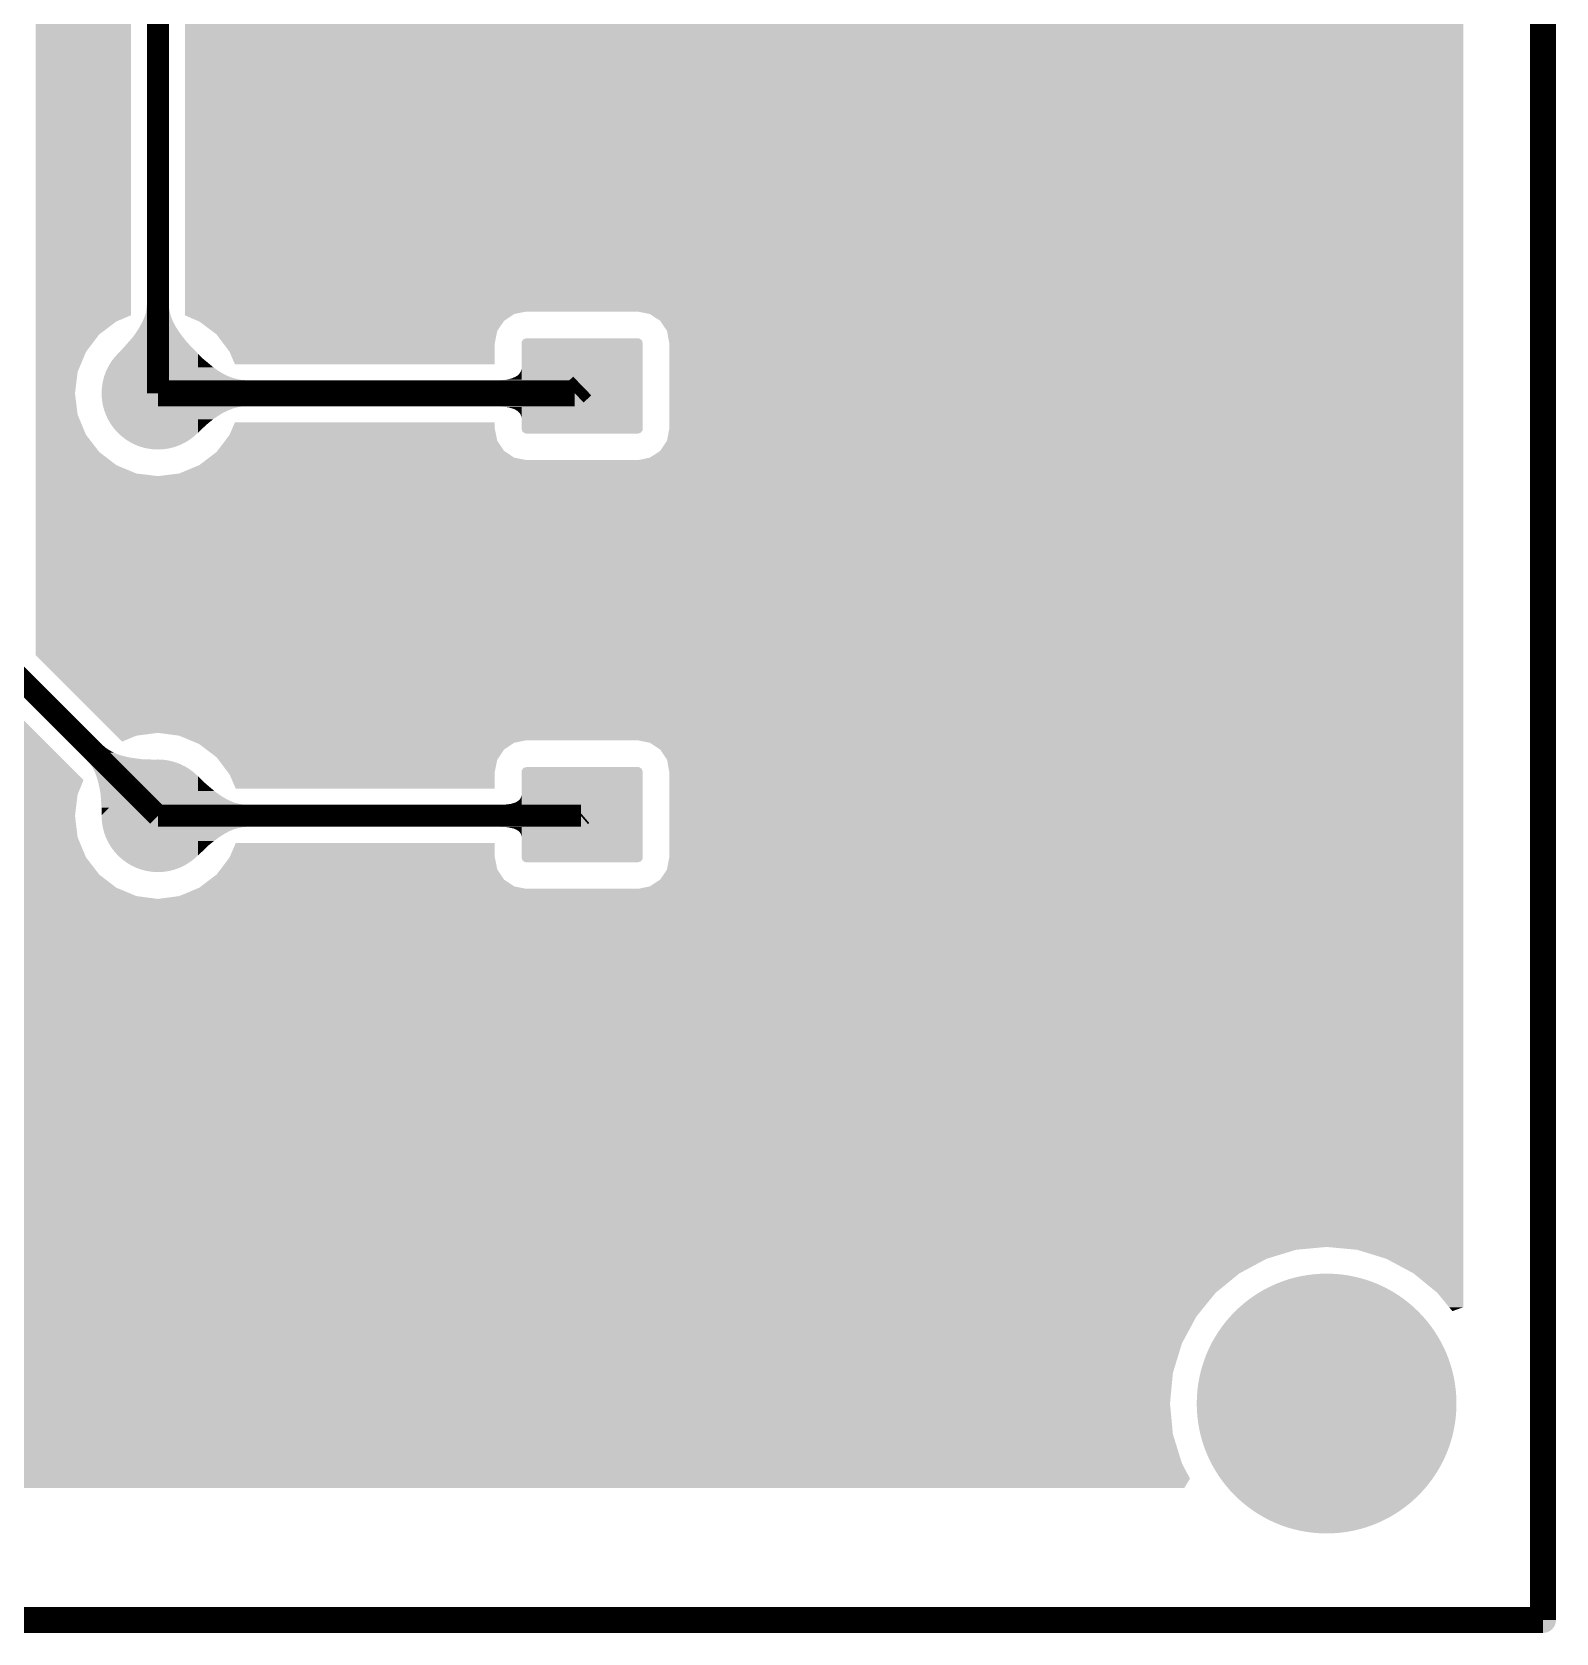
# Model space of a CAD drawing. Header units: millimetres. Extents: x 0 to 139, y 0 to 93.
# Drawn here: x 98.5 to 139.24, y -0.35 to 42.45 of the extents above; entities that cross this region are included whole.
import ezdxf

# ---------------------------------------------------------------- set-up
doc = ezdxf.new("R2010")
doc.units = ezdxf.units.MM
doc.header["$MEASUREMENT"] = 0
doc.layers.get('0').update_dxf_attribs({"linetype": 'CONTINUOUS', "lineweight": 0})
for name, color, linetype, lineweight in [('PCB_KUR_GKO', 130, 'CONTINUOUS', 0), ('PCB_KUR_GTL', 30, 'CONTINUOUS', 0), ('PCB_KUR_GTP', 254, 'CONTINUOUS', 0), ('PCB_KUR_TXT', 254, 'CONTINUOUS', 0)]:
    doc.layers.add(name, color=color, linetype=linetype, lineweight=lineweight)

# ---------------------------------------------------------------- blocks, each defined once
blk = doc.blocks.new('ROUND_3')
h = blk.add_hatch(color=256)
edge = h.paths.add_edge_path(flags=0)
edge.add_arc((0, 0), 0.0059, 0, 360)
blk = doc.blocks.new('CUSTOM_56')
for points in [[(-0.02755, 0.0195), (-0.02742, 0.02023), (0.02755, 0.0195), (0.02732, 0.02023)], [(-0.02755, -0.0195), (-0.02755, 0.0195), (0.02755, -0.0195), (0.02755, 0.0195)], [(-0.02742, 0.02023), (-0.02704, 0.02074), (0.02732, 0.02023), (0.02716, 0.02074)], [(-0.02704, 0.02074), (-0.02664, 0.02126), (0.02716, 0.02074), (0.02647, 0.02126)], [(-0.02664, 0.02126), (-0.0258, 0.02152), (0.02647, 0.02126), (0.02613, 0.02152)], [(-0.0258, 0.02152), (-0.0254, 0.02165), (0.02613, 0.02152), (0.0254, 0.02165)], [(-0.02732, -0.02023), (-0.02755, -0.0195), (0.02742, -0.02023), (0.02755, -0.0195)], [(-0.02716, -0.02074), (-0.02732, -0.02023), (0.02704, -0.02074), (0.02742, -0.02023)], [(-0.02647, -0.02126), (-0.02716, -0.02074), (0.02664, -0.02126), (0.02704, -0.02074)], [(-0.02613, -0.02152), (-0.02647, -0.02126), (0.0258, -0.02152), (0.02664, -0.02126)], [(-0.0254, -0.02165), (-0.02613, -0.02152), (0.0254, -0.02165), (0.0258, -0.02152)]]:
    blk.add_solid(points)
blk = doc.blocks.new('ROUND_9')
h = blk.add_hatch(color=256)
edge = h.paths.add_edge_path(flags=0)
edge.add_arc((0, 0), 0.0256, 0, 360)
blk = doc.blocks.new('ROUND_12')
h = blk.add_hatch(color=256)
edge = h.paths.add_edge_path(flags=0)
edge.add_arc((0, 0), 0.05905, 0, 360)
blk = doc.blocks.new('ROUND_8')
h = blk.add_hatch(color=256)
edge = h.paths.add_edge_path(flags=0)
edge.add_arc((0, 0), 0.005, 0, 360)
blk = doc.blocks.new('ROUND_79')
h = blk.add_hatch(color=256)
edge = h.paths.add_edge_path(flags=0)
edge.add_arc((0, 0), 0.01575, 0, 360)

msp = doc.modelspace()

# ---------------------------------------------------------------- linework, layer by layer
at = {"layer": 'PCB_KUR_GKO', "lineweight": 211, "const_width": 0.694}
for points in [[(138.898, 0), (138.898, 92.598)], [(0, 0), (138.898, 0)]]:
    msp.add_lwpolyline(points, dxfattribs=at)
at = {"layer": 'PCB_KUR_GTL', "lineweight": 211}
for points, const_width in [([(101.865, 32.793), (101.865, 58.247)], 0.588), ([(101.865, 32.793), (113.008, 32.793)], 0.694), ([(113.008, 32.793), (113.208, 32.987)], 0.694), ([(97.867, 25.49), (101.865, 21.497)], 0.588), ([(101.865, 21.497), (113.173, 21.497)], 0.588), ([(113.173, 21.497), (113.208, 21.527)], 0.588)]:
    msp.add_lwpolyline(points, dxfattribs=dict(at, const_width=const_width))
at = {"layer": 'PCB_KUR_GTL'}
for points in [[(98.596, 34.874), (98.596, 57.947), (101.142, 34.874), (101.142, 57.947)], [(102.589, 34.974), (102.589, 42.783), (136.769, 34.974), (136.769, 42.783)], [(101.56, 35.057), (101.571, 35.168), (102.165, 35.057), (102.159, 35.168)], [(98.596, 34.71), (98.596, 34.874), (100.754, 34.71), (101.142, 34.874)], [(98.596, 34.363), (98.596, 34.71), (100.295, 34.363), (100.754, 34.71)], [(101.377, 34.563), (101.448, 34.692), (102.347, 34.563), (102.277, 34.692)], [(101.448, 34.692), (101.501, 34.816), (102.277, 34.692), (102.224, 34.816)], [(101.501, 34.816), (101.542, 34.939), (102.224, 34.816), (102.189, 34.939)], [(101.542, 34.939), (101.56, 35.057), (102.189, 34.939), (102.165, 35.057)], [(102.589, 34.91), (102.589, 34.974), (111.391, 34.91), (111.714, 34.974)], [(102.589, 34.874), (102.589, 34.91), (111.339, 34.874), (111.391, 34.91)], [(102.93, 34.727), (102.589, 34.874), (111.12, 34.727), (111.339, 34.874)], [(102.971, 34.71), (102.93, 34.727), (111.109, 34.71), (111.12, 34.727)], [(103.309, 34.457), (102.971, 34.71), (110.938, 34.457), (111.109, 34.71)], [(115.019, 34.91), (114.701, 34.974), (136.769, 34.91), (136.769, 34.974)], [(115.295, 34.727), (115.019, 34.91), (136.769, 34.727), (136.769, 34.91)], [(115.478, 34.457), (115.295, 34.727), (136.769, 34.457), (136.769, 34.727)], [(98.596, 33.898), (98.596, 34.363), (99.943, 33.898), (100.295, 34.363)], [(101.077, 34.157), (101.201, 34.298), (102.641, 34.157), (102.53, 34.298)], [(101.201, 34.298), (101.295, 34.433), (102.53, 34.298), (102.43, 34.433)], [(101.295, 34.433), (101.377, 34.563), (102.43, 34.433), (102.347, 34.563)], [(103.435, 34.363), (103.309, 34.457), (110.919, 34.363), (110.938, 34.457)], [(103.607, 34.133), (103.435, 34.363), (110.873, 34.133), (110.919, 34.363)], [(115.536, 34.133), (115.478, 34.457), (136.769, 34.133), (136.769, 34.457)], [(98.596, 33.363), (98.596, 33.898), (99.719, 33.363), (99.943, 33.898)], [(100.813, 33.869), (100.954, 34.016), (102.918, 33.869), (102.777, 34.016)], [(100.954, 34.016), (101.077, 34.157), (102.777, 34.016), (102.641, 34.157)], [(102.941, 33.71), (102.941, 33.845), (103.077, 33.71), (102.941, 33.845)], [(103.782, 33.898), (103.607, 34.133), (110.873, 33.898), (110.873, 34.133)], [(103.923, 33.569), (103.782, 33.898), (110.873, 33.569), (110.873, 33.898)], [(115.536, 31.84), (115.536, 34.133), (136.769, 31.84), (136.769, 34.133)], [(102.941, 33.487), (102.941, 33.71), (103.347, 33.487), (103.077, 33.71)], [(102.941, 33.393), (102.941, 33.487), (103.476, 33.393), (103.347, 33.487)], [(102.941, 33.316), (102.941, 33.393), (103.606, 33.316), (103.476, 33.393)], [(111.561, 33.363), (111.585, 33.422), (111.591, 33.363), (111.591, 33.422)], [(111.585, 33.422), (111.591, 33.482), (111.591, 33.422), (111.591, 33.482)], [(98.596, 32.793), (98.596, 33.363), (99.649, 32.793), (99.719, 33.363)], [(102.941, 33.251), (102.941, 33.316), (103.735, 33.251), (103.606, 33.316)], [(102.941, 33.204), (102.941, 33.251), (103.864, 33.204), (103.735, 33.251)], [(102.941, 33.169), (102.941, 33.204), (103.988, 33.169), (103.864, 33.204)], [(102.941, 33.146), (102.941, 33.169), (104.111, 33.146), (103.988, 33.169)], [(102.941, 33.14), (102.941, 33.146), (104.229, 33.14), (104.111, 33.146)], [(102.941, 32.446), (102.941, 33.14), (104.229, 32.446), (104.229, 33.14)], [(110.891, 32.446), (110.891, 33.14), (111.591, 32.446), (111.591, 33.14)], [(111.02, 33.14), (111.144, 33.151), (111.591, 33.14), (111.591, 33.151)], [(111.144, 33.151), (111.25, 33.169), (111.591, 33.151), (111.591, 33.169)], [(111.25, 33.169), (111.338, 33.193), (111.591, 33.169), (111.591, 33.193)], [(111.338, 33.193), (111.414, 33.228), (111.591, 33.193), (111.591, 33.228)], [(111.414, 33.228), (111.479, 33.263), (111.591, 33.228), (111.591, 33.263)], [(111.479, 33.263), (111.526, 33.31), (111.591, 33.263), (111.591, 33.31)], [(111.526, 33.31), (111.561, 33.363), (111.591, 33.31), (111.591, 33.363)], [(98.596, 32.217), (98.596, 32.793), (99.719, 32.217), (99.649, 32.793)], [(98.596, 31.681), (98.596, 32.217), (99.943, 31.681), (99.719, 32.217)], [(102.941, 32.44), (102.941, 32.446), (104.111, 32.44), (104.229, 32.446)], [(102.941, 32.416), (102.941, 32.44), (103.988, 32.416), (104.111, 32.44)], [(102.941, 32.381), (102.941, 32.416), (103.864, 32.381), (103.988, 32.416)], [(102.941, 32.328), (102.941, 32.381), (103.735, 32.328), (103.864, 32.381)], [(102.941, 32.269), (102.941, 32.328), (103.606, 32.269), (103.735, 32.328)], [(102.941, 32.187), (102.941, 32.269), (103.476, 32.187), (103.606, 32.269)], [(102.941, 32.099), (102.941, 32.187), (103.347, 32.099), (103.476, 32.187)], [(102.941, 31.993), (102.941, 32.099), (103.212, 31.993), (103.347, 32.099)], [(111.02, 32.44), (110.891, 32.446), (111.591, 32.44), (111.591, 32.446)], [(111.144, 32.428), (111.02, 32.44), (111.591, 32.428), (111.591, 32.44)], [(111.25, 32.411), (111.144, 32.428), (111.591, 32.411), (111.591, 32.428)], [(111.338, 32.387), (111.25, 32.411), (111.591, 32.387), (111.591, 32.411)], [(111.414, 32.358), (111.338, 32.387), (111.591, 32.358), (111.591, 32.387)], [(111.479, 32.317), (111.414, 32.358), (111.591, 32.317), (111.591, 32.358)], [(111.526, 32.275), (111.479, 32.317), (111.591, 32.275), (111.591, 32.317)], [(111.561, 32.222), (111.526, 32.275), (111.591, 32.222), (111.591, 32.275)], [(111.585, 32.164), (111.561, 32.222), (111.591, 32.164), (111.591, 32.222)], [(111.591, 32.104), (111.585, 32.164), (111.591, 32.104), (111.591, 32.164)], [(98.596, 31.223), (98.596, 31.681), (100.295, 31.223), (99.943, 31.681)], [(102.941, 31.87), (102.941, 31.993), (103.077, 31.87), (103.212, 31.993)], [(102.941, 31.74), (102.941, 31.87), (102.941, 31.74), (103.077, 31.87)], [(103.662, 31.523), (103.782, 31.681), (110.938, 31.523), (110.906, 31.681)], [(103.782, 31.681), (103.85, 31.84), (110.906, 31.681), (110.873, 31.84)], [(103.85, 31.84), (103.923, 32.011), (110.873, 31.84), (110.873, 32.011)], [(115.477, 31.523), (115.536, 31.84), (136.769, 31.523), (136.769, 31.84)], [(103.435, 31.223), (103.457, 31.252), (111.164, 31.223), (111.12, 31.252)], [(103.457, 31.252), (103.662, 31.523), (111.12, 31.252), (110.938, 31.523)], [(115.019, 31.07), (115.295, 31.252), (136.769, 31.07), (136.769, 31.252)], [(115.295, 31.252), (115.477, 31.523), (136.769, 31.252), (136.769, 31.523)], [(98.596, 30.87), (98.596, 31.223), (100.754, 30.87), (100.295, 31.223)], [(98.596, 30.647), (98.596, 30.87), (101.289, 30.647), (100.754, 30.87)], [(102.436, 30.647), (102.971, 30.87), (136.769, 30.647), (136.769, 30.87)], [(102.971, 30.87), (103.149, 31.005), (136.769, 30.87), (136.769, 31.005)], [(103.149, 31.005), (103.234, 31.07), (111.714, 31.005), (111.391, 31.07)], [(103.234, 31.07), (103.435, 31.223), (111.391, 31.07), (111.164, 31.223)], [(114.701, 31.005), (115.019, 31.07), (136.769, 31.005), (136.769, 31.07)], [(98.596, 30.576), (98.596, 30.647), (101.865, 30.576), (101.289, 30.647)], [(98.596, 25.79), (98.596, 30.576), (136.769, 25.79), (136.769, 30.576)], [(101.865, 30.576), (102.436, 30.647), (136.769, 30.576), (136.769, 30.647)], [(100.672, 23.714), (98.596, 25.79), (136.769, 23.714), (136.769, 25.79)], [(91.393, 22.456), (91.393, 24.978), (99.878, 22.456), (97.355, 24.978)], [(100.748, 23.638), (100.672, 23.714), (101.289, 23.638), (101.865, 23.714)], [(100.907, 23.479), (100.748, 23.638), (100.907, 23.479), (101.289, 23.638)], [(102.436, 23.638), (101.865, 23.714), (136.769, 23.638), (136.769, 23.714)], [(102.731, 23.514), (102.436, 23.638), (136.769, 23.514), (136.769, 23.638)], [(100.095, 23.091), (100.137, 23.132), (100.954, 23.091), (100.813, 23.132)], [(100.137, 23.132), (100.19, 23.185), (100.813, 23.132), (100.689, 23.185)], [(100.19, 23.185), (100.248, 23.244), (100.689, 23.185), (100.578, 23.244)], [(100.248, 23.244), (100.313, 23.308), (100.578, 23.244), (100.478, 23.308)], [(100.313, 23.308), (100.389, 23.385), (100.478, 23.308), (100.389, 23.385)], [(102.886, 23.449), (102.731, 23.514), (111.391, 23.449), (111.714, 23.514)], [(102.971, 23.414), (102.886, 23.449), (111.339, 23.414), (111.391, 23.449)], [(103.164, 23.267), (102.971, 23.414), (111.12, 23.267), (111.339, 23.414)], [(103.435, 23.061), (103.164, 23.267), (110.982, 23.061), (111.12, 23.267)], [(115.019, 23.449), (114.701, 23.514), (136.769, 23.449), (136.769, 23.514)], [(115.295, 23.267), (115.019, 23.449), (136.769, 23.267), (136.769, 23.449)], [(115.478, 22.997), (115.295, 23.267), (136.769, 22.997), (136.769, 23.267)], [(99.972, 22.967), (100.001, 22.997), (101.818, 22.967), (101.848, 22.997)], [(100.048, 22.885), (99.972, 22.967), (101.736, 22.885), (101.818, 22.967)], [(100.001, 22.997), (100.013, 23.008), (101.848, 22.997), (101.448, 23.008)], [(100.013, 23.008), (100.037, 23.032), (101.448, 23.008), (101.271, 23.032)], [(100.037, 23.032), (100.06, 23.056), (101.271, 23.032), (101.107, 23.056)], [(100.119, 22.785), (100.048, 22.885), (101.636, 22.785), (101.736, 22.885)], [(100.06, 23.056), (100.095, 23.091), (101.107, 23.056), (100.954, 23.091)], [(100.178, 22.673), (100.119, 22.785), (101.524, 22.673), (101.636, 22.785)], [(103.484, 22.997), (103.435, 23.061), (110.938, 22.997), (110.982, 23.061)], [(103.729, 22.673), (103.484, 22.997), (110.873, 22.673), (110.938, 22.997)], [(115.536, 22.673), (115.478, 22.997), (136.769, 22.673), (136.769, 22.997)], [(91.393, 22.068), (91.393, 22.456), (99.719, 22.068), (99.878, 22.456)], [(100.225, 22.544), (100.178, 22.673), (101.395, 22.544), (101.524, 22.673)], [(100.266, 22.409), (100.225, 22.544), (101.26, 22.409), (101.395, 22.544)], [(100.301, 22.256), (100.266, 22.409), (101.107, 22.256), (101.26, 22.409)], [(100.331, 22.085), (100.301, 22.256), (100.936, 22.085), (101.107, 22.256)], [(102.941, 22.403), (102.941, 22.55), (103.088, 22.403), (102.941, 22.55)], [(102.941, 22.162), (102.941, 22.403), (103.371, 22.162), (103.088, 22.403)], [(103.782, 22.603), (103.729, 22.673), (110.873, 22.603), (110.873, 22.673)], [(103.947, 22.221), (103.782, 22.603), (110.873, 22.221), (110.873, 22.603)], [(115.536, 20.386), (115.536, 22.673), (136.769, 20.386), (136.769, 22.673)], [(91.393, 21.497), (91.393, 22.068), (99.649, 21.497), (99.719, 22.068)], [(100.36, 21.715), (100.331, 22.085), (100.566, 21.715), (100.936, 22.085)], [(102.941, 22.062), (102.941, 22.162), (103.506, 22.062), (103.371, 22.162)], [(102.941, 21.979), (102.941, 22.062), (103.635, 21.979), (103.506, 22.062)], [(102.941, 21.909), (102.941, 21.979), (103.765, 21.909), (103.635, 21.979)], [(102.941, 21.856), (102.941, 21.909), (103.888, 21.856), (103.765, 21.909)], [(102.941, 21.821), (102.941, 21.856), (104.011, 21.821), (103.888, 21.856)], [(111.297, 21.815), (111.379, 21.838), (111.591, 21.815), (111.591, 21.838)], [(111.379, 21.838), (111.444, 21.862), (111.591, 21.838), (111.591, 21.862)], [(111.444, 21.862), (111.497, 21.897), (111.591, 21.862), (111.591, 21.897)], [(111.497, 21.897), (111.538, 21.932), (111.591, 21.897), (111.591, 21.932)], [(111.538, 21.932), (111.567, 21.979), (111.591, 21.932), (111.591, 21.979)], [(111.567, 21.979), (111.585, 22.026), (111.591, 21.979), (111.591, 22.026)], [(111.585, 22.026), (111.591, 22.081), (111.591, 22.026), (111.591, 22.081)], [(91.393, 20.921), (91.393, 21.497), (99.719, 20.921), (99.649, 21.497)], [(100.36, 21.509), (100.36, 21.715), (100.36, 21.509), (100.566, 21.715)], [(102.941, 21.797), (102.941, 21.821), (104.129, 21.797), (104.011, 21.821)], [(102.941, 21.791), (102.941, 21.797), (104.241, 21.791), (104.129, 21.797)], [(102.941, 21.203), (102.941, 21.791), (104.241, 21.203), (104.241, 21.791)], [(110.997, 21.203), (110.997, 21.791), (111.591, 21.203), (111.591, 21.791)], [(111.109, 21.791), (111.209, 21.803), (111.591, 21.791), (111.591, 21.803)], [(111.209, 21.803), (111.297, 21.815), (111.591, 21.803), (111.591, 21.815)], [(102.941, 21.192), (102.941, 21.203), (104.129, 21.192), (104.241, 21.203)], [(102.941, 21.168), (102.941, 21.192), (104.011, 21.168), (104.129, 21.192)], [(102.941, 21.133), (102.941, 21.168), (103.888, 21.133), (104.011, 21.168)], [(102.941, 21.08), (102.941, 21.133), (103.765, 21.08), (103.888, 21.133)], [(102.941, 21.009), (102.941, 21.08), (103.635, 21.009), (103.765, 21.08)], [(102.941, 20.927), (102.941, 21.009), (103.506, 20.927), (103.635, 21.009)], [(111.109, 21.197), (110.997, 21.203), (111.591, 21.197), (111.591, 21.203)], [(111.209, 21.192), (111.109, 21.197), (111.591, 21.192), (111.591, 21.197)], [(111.297, 21.174), (111.209, 21.192), (111.591, 21.174), (111.591, 21.192)], [(111.379, 21.156), (111.297, 21.174), (111.591, 21.156), (111.591, 21.174)], [(111.444, 21.127), (111.379, 21.156), (111.591, 21.127), (111.591, 21.156)], [(111.497, 21.097), (111.444, 21.127), (111.591, 21.097), (111.591, 21.127)], [(111.538, 21.056), (111.497, 21.097), (111.591, 21.056), (111.591, 21.097)], [(111.567, 21.015), (111.538, 21.056), (111.591, 21.015), (111.591, 21.056)], [(111.585, 20.962), (111.567, 21.015), (111.591, 20.962), (111.591, 21.015)], [(91.393, 20.386), (91.393, 20.921), (99.943, 20.386), (99.719, 20.921)], [(102.941, 20.827), (102.941, 20.927), (103.371, 20.827), (103.506, 20.927)], [(102.941, 20.715), (102.941, 20.827), (103.229, 20.715), (103.371, 20.827)], [(102.941, 20.439), (102.941, 20.715), (102.941, 20.439), (103.229, 20.715)], [(103.782, 20.386), (103.947, 20.768), (110.873, 20.386), (110.873, 20.768)], [(111.59, 20.913), (111.585, 20.962), (111.591, 20.913), (111.591, 20.962)], [(91.393, 19.927), (91.393, 20.386), (100.295, 19.927), (99.943, 20.386)], [(103.538, 20.063), (103.782, 20.386), (110.938, 20.063), (110.873, 20.386)], [(115.477, 20.063), (115.536, 20.386), (136.769, 20.063), (136.769, 20.386)], [(91.393, 19.575), (91.393, 19.927), (100.754, 19.575), (100.295, 19.927)], [(103.017, 19.61), (103.257, 19.792), (111.391, 19.61), (111.12, 19.792)], [(103.257, 19.792), (103.435, 19.927), (111.12, 19.792), (111.029, 19.927)], [(103.435, 19.927), (103.538, 20.063), (111.029, 19.927), (110.938, 20.063)], [(115.019, 19.61), (115.295, 19.792), (136.769, 19.61), (136.769, 19.792)], [(115.295, 19.792), (115.477, 20.063), (136.769, 19.792), (136.769, 20.063)], [(91.393, 19.351), (91.393, 19.575), (101.289, 19.351), (100.754, 19.575)], [(91.393, 19.275), (91.393, 19.351), (101.865, 19.275), (101.289, 19.351)], [(91.393, 10.69), (91.393, 19.275), (136.769, 10.69), (136.769, 19.275)], [(101.865, 19.275), (102.436, 19.351), (136.769, 19.275), (136.769, 19.351)], [(102.436, 19.351), (102.9, 19.545), (136.769, 19.351), (136.769, 19.545)], [(102.9, 19.545), (102.971, 19.575), (111.714, 19.545), (111.567, 19.575)], [(102.971, 19.575), (103.017, 19.61), (111.567, 19.575), (111.391, 19.61)], [(114.701, 19.545), (115.019, 19.61), (136.769, 19.545), (136.769, 19.61)], [(91.952, 10.455), (91.393, 10.69), (136.769, 10.455), (136.769, 10.69)], [(92.487, 10.049), (91.952, 10.455), (136.769, 10.049), (136.769, 10.455)], [(92.545, 9.972), (92.487, 10.049), (136.769, 9.972), (136.769, 10.049)], [(92.603, 9.896), (92.545, 9.972), (132.294, 9.896), (133.112, 9.972)], [(92.785, 9.655), (92.603, 9.896), (131.506, 9.655), (132.294, 9.896)], [(133.929, 9.896), (133.112, 9.972), (136.769, 9.896), (136.769, 9.972)], [(134.711, 9.655), (133.929, 9.896), (136.769, 9.655), (136.769, 9.896)], [(92.892, 9.514), (92.785, 9.655), (131.243, 9.514), (131.506, 9.655)], [(92.996, 9.267), (92.892, 9.514), (130.783, 9.267), (131.243, 9.514)], [(135.434, 9.267), (134.711, 9.655), (136.769, 9.267), (136.769, 9.655)], [(93.151, 8.896), (92.996, 9.267), (130.329, 8.896), (130.783, 9.267)], [(136.069, 8.749), (135.434, 9.267), (136.769, 8.749), (136.769, 9.267)], [(93.171, 8.749), (93.151, 8.896), (130.148, 8.749), (130.329, 8.896)], [(93.239, 8.232), (93.171, 8.749), (129.727, 8.232), (130.148, 8.749)], [(136.388, 8.361), (136.069, 8.749), (136.769, 8.361), (136.769, 8.749)], [(93.224, 8.114), (93.239, 8.232), (129.631, 8.114), (129.727, 8.232)], [(136.475, 8.256), (136.388, 8.361), (136.475, 8.256), (136.769, 8.361)], [(93.151, 7.568), (93.224, 8.114), (129.337, 7.568), (129.631, 8.114)], [(92.892, 6.95), (93.077, 7.391), (129.108, 6.95), (129.243, 7.391)], [(93.077, 7.391), (93.151, 7.568), (129.243, 7.391), (129.337, 7.568)], [(92.629, 6.603), (92.892, 6.95), (129.002, 6.603), (129.108, 6.95)], [(92.487, 6.415), (92.629, 6.603), (128.984, 6.415), (129.002, 6.603)], [(91.418, 5.786), (91.952, 6.009), (128.925, 5.786), (128.946, 6.009)], [(91.952, 6.009), (92.487, 6.415), (128.946, 6.009), (128.984, 6.415)], [(73.206, 4.969), (73.206, 5.662), (129.002, 4.969), (128.937, 5.662)], [(90.67, 5.662), (91.334, 5.751), (128.937, 5.662), (128.928, 5.751)], [(91.334, 5.751), (91.418, 5.786), (128.928, 5.751), (128.925, 5.786)], [(73.206, 4.187), (73.206, 4.969), (129.243, 4.187), (129.002, 4.969)], [(73.206, 3.781), (73.206, 4.187), (129.46, 3.781), (129.243, 4.187)], [(73.206, 3.528), (73.206, 3.781), (129.307, 3.528), (129.46, 3.781)]]:
    msp.add_solid(points, dxfattribs=at)

# ---------------------------------------------------------------- block references
at = {"layer": 'PCB_KUR_GKO', "xscale": 58.8001016, "yscale": 58.8001016, "zscale": 58.8001016}
msp.add_blockref('ROUND_3', (138.898, 0), dxfattribs=at)
msp.add_blockref('ROUND_3', (138.898, 0), dxfattribs=at)
at = {"layer": 'PCB_KUR_GTL', "xscale": 58.8001016, "yscale": 58.8001016, "zscale": 58.8001016}
for name, p in [('CUSTOM_56', (113.208, 37.038)), ('ROUND_9', (101.865, 32.793)), ('CUSTOM_56', (113.208, 32.987)), ('ROUND_3', (101.865, 32.793)), ('ROUND_8', (101.865, 32.793)), ('ROUND_3', (113.008, 32.793)), ('ROUND_3', (113.008, 32.793)), ('ROUND_3', (113.208, 32.987)), ('ROUND_9', (101.865, 21.497)), ('CUSTOM_56', (113.208, 21.527)), ('ROUND_8', (101.865, 21.497)), ('ROUND_8', (101.865, 21.497)), ('ROUND_8', (113.173, 21.497)), ('ROUND_8', (113.173, 21.497)), ('ROUND_8', (113.208, 21.527)), ('CUSTOM_56', (113.208, 17.475)), ('ROUND_12', (133.112, 5.786))]:
    msp.add_blockref(name, p, dxfattribs=at)
at = {"layer": 'PCB_KUR_GTP', "xscale": 58.8001016, "yscale": 58.8001016, "zscale": 58.8001016}
for p in [(113.208, 37.038), (113.208, 32.987), (113.208, 21.527), (113.208, 17.475)]:
    msp.add_blockref('CUSTOM_56', p, dxfattribs=at)
at = {"layer": 'PCB_KUR_TXT', "xscale": 58.8001016, "yscale": 58.8001016, "zscale": 58.8001016}
for name, p in [('ROUND_79', (101.865, 32.793)), ('ROUND_79', (101.865, 21.497)), ('ROUND_12', (133.112, 5.786))]:
    msp.add_blockref(name, p, dxfattribs=at)

doc.saveas('drawing.dxf')
